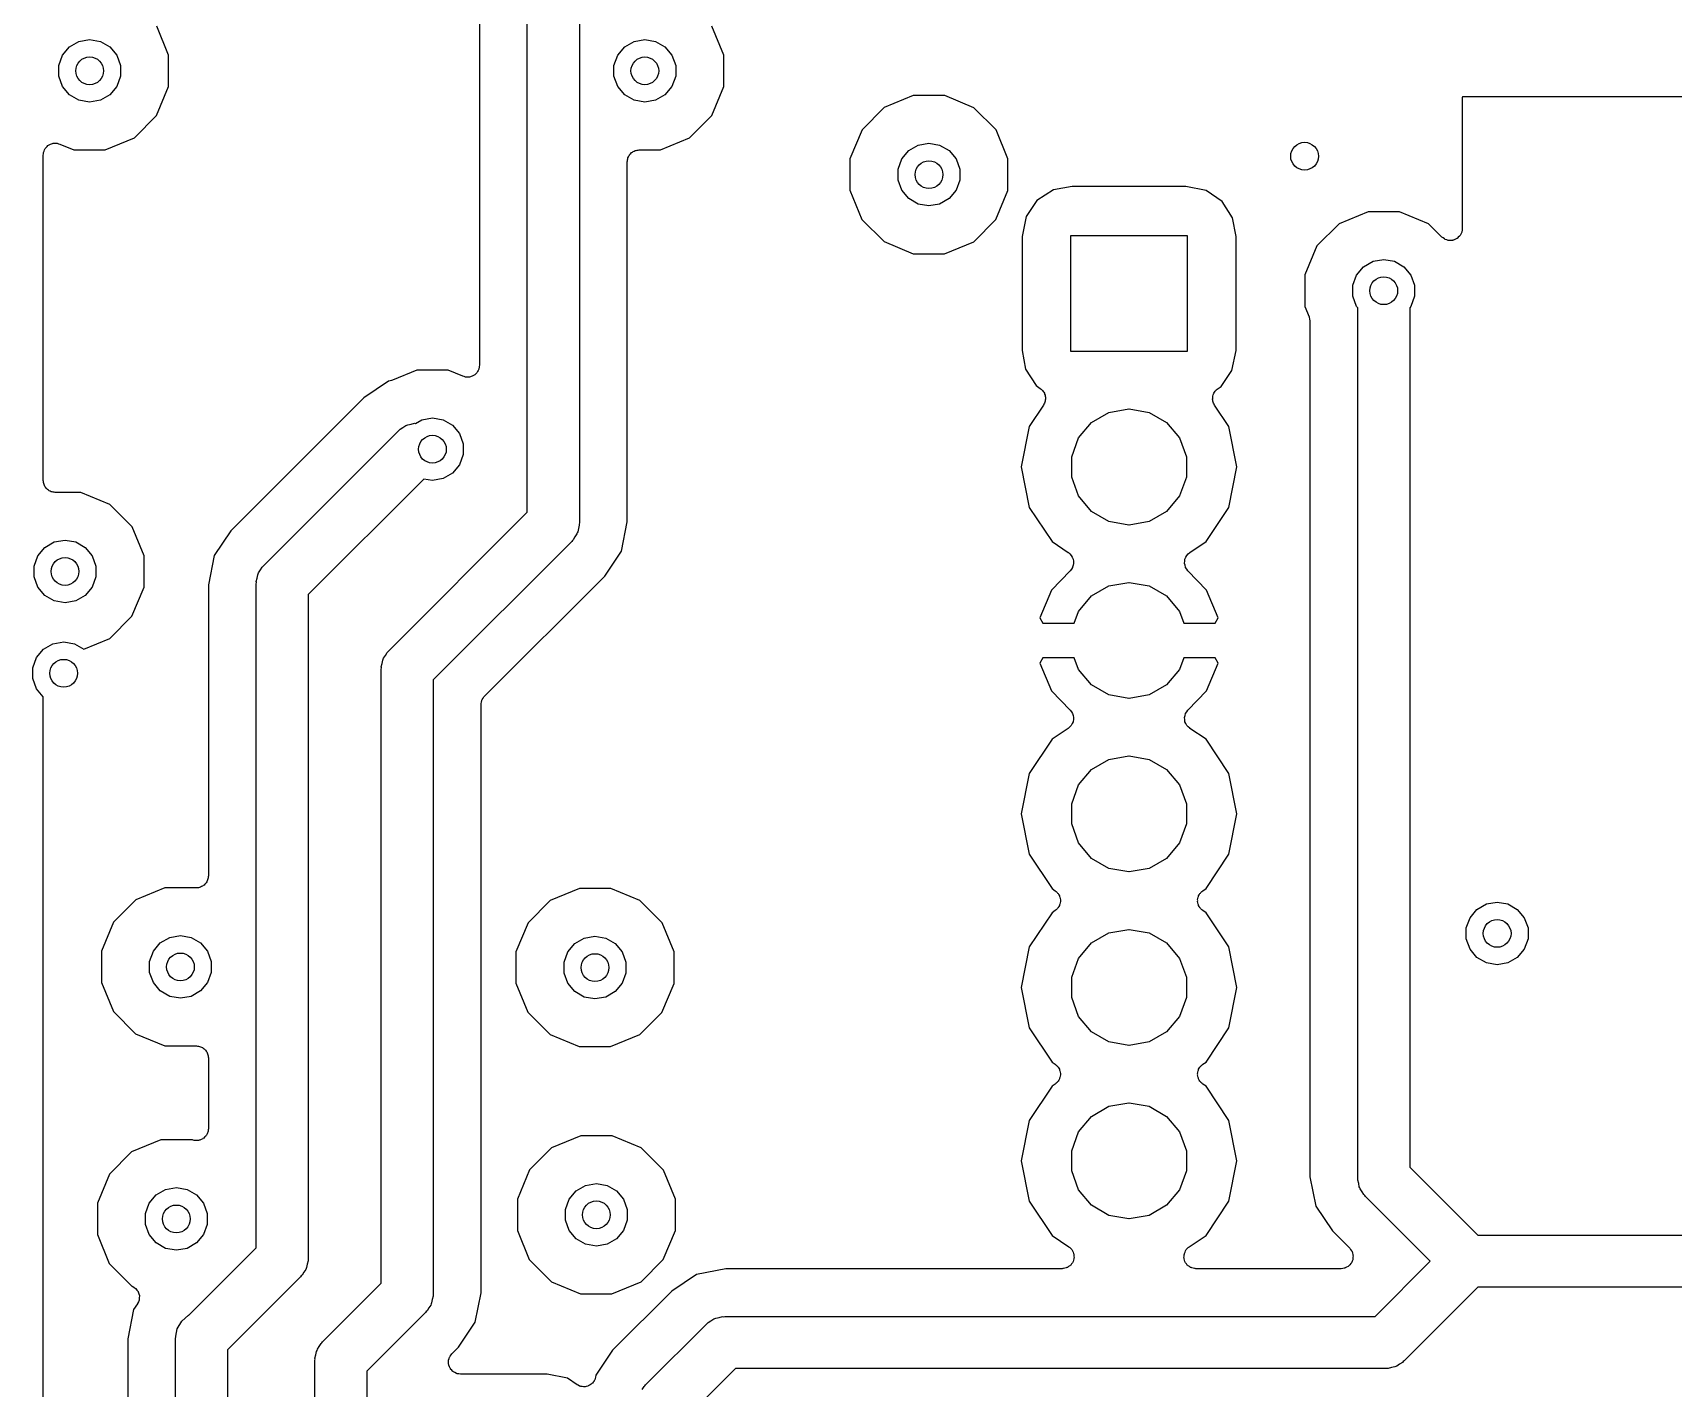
# Model space of a CAD drawing. Extents: x 91.5 to 189.2, y -112.8 to -60.5.
# Drawn here: x 109.12 to 133.14, y -92.98 to -73.13 of the extents above; entities that cross this region are included whole.
import ezdxf

# ---------------------------------------------------------------- set-up
doc = ezdxf.new("R2010")
doc.units = 0
doc.header["$MEASUREMENT"] = 0
doc.layers.add('BLACK', color=7, linetype='CONTINUOUS')

msp = doc.modelspace()

# ---------------------------------------------------------------- linework, layer by layer
at = {"layer": 'Black'}
for p, q in [((115.659, -72.0173), (115.659, -78.0002)), ((116.359, -80.1522), (116.359, -72)), ((117.121, -72.1578), (117.121, -80.31)), ((109.655, -73.3384), (109.793, -73.2587)), ((109.793, -73.2587), (109.95, -73.2311)), ((109.95, -73.2311), (110.107, -73.2587)), ((110.107, -73.2587), (110.245, -73.3384)), ((111.107, -73.4608), (110.932, -73.0354)), ((117.785, -73.3384), (117.923, -73.2587)), ((117.923, -73.2587), (118.08, -73.2311)), ((118.08, -73.2311), (118.237, -73.2587)), ((118.237, -73.2587), (118.375, -73.3384)), ((119.237, -73.4608), (119.062, -73.0354)), ((109.498, -73.6103), (109.553, -73.4605)), ((109.553, -73.4605), (109.655, -73.3384)), ((110.245, -73.3384), (110.347, -73.4605)), ((110.347, -73.4605), (110.402, -73.6103)), ((111.107, -73.9212), (111.107, -73.4608)), ((117.628, -73.6103), (117.683, -73.4605)), ((117.683, -73.4605), (117.785, -73.3384)), ((118.375, -73.3384), (118.477, -73.4605)), ((118.477, -73.4605), (118.532, -73.6103)), ((119.237, -73.9212), (119.237, -73.4608)), ((109.498, -73.7697), (109.498, -73.6103)), ((110.402, -73.6103), (110.402, -73.7697)), ((117.628, -73.7697), (117.628, -73.6103)), ((118.532, -73.6103), (118.532, -73.7697)), ((109.553, -73.9195), (109.498, -73.7697)), ((109.655, -74.0416), (109.553, -73.9195)), ((110.347, -73.9195), (110.245, -74.0416)), ((110.402, -73.7697), (110.347, -73.9195)), ((110.93, -74.3464), (111.107, -73.9212)), ((117.683, -73.9195), (117.628, -73.7697)), ((117.785, -74.0416), (117.683, -73.9195)), ((118.477, -73.9195), (118.375, -74.0416)), ((118.532, -73.7697), (118.477, -73.9195)), ((119.06, -74.3464), (119.237, -73.9212)), ((109.793, -74.1213), (109.655, -74.0416)), ((109.95, -74.1489), (109.793, -74.1213)), ((110.107, -74.1213), (109.95, -74.1489)), ((110.245, -74.0416), (110.107, -74.1213)), ((117.923, -74.1213), (117.785, -74.0416)), ((118.08, -74.1489), (117.923, -74.1213)), ((118.237, -74.1213), (118.08, -74.1489)), ((118.375, -74.0416), (118.237, -74.1213)), ((122.011, -74.0526), (121.585, -74.2284)), ((122.471, -74.053), (122.011, -74.0526)), ((122.896, -74.2295), (122.471, -74.053)), ((130.053, -74.0725), (130.05, -74.0876)), ((130.05, -74.0876), (130.05, -75.9998)), ((130.066, -74.07), (130.053, -74.0725)), ((135.892, -74.07), (130.066, -74.07)), ((110.605, -74.6716), (110.93, -74.3464)), ((118.735, -74.6716), (119.06, -74.3464)), ((121.585, -74.2284), (121.26, -74.5536)), ((123.222, -74.5554), (122.896, -74.2295)), ((110.179, -74.8474), (110.605, -74.6716)), ((118.309, -74.8474), (118.735, -74.6716)), ((121.26, -74.5536), (121.083, -74.9788)), ((123.397, -74.9808), (123.222, -74.5554)), ((109.271, -74.924), (109.274, -74.905)), ((109.271, -79.6872), (109.271, -74.924)), ((109.274, -74.905), (109.275, -74.8858)), ((109.275, -74.8858), (109.28, -74.8752)), ((109.28, -74.8752), (109.282, -74.8639)), ((109.282, -74.8639), (109.291, -74.8473)), ((109.291, -74.8473), (109.299, -74.8295)), ((109.299, -74.8295), (109.306, -74.8211)), ((109.306, -74.8211), (109.312, -74.8111)), ((109.312, -74.8111), (109.327, -74.7988)), ((109.327, -74.7988), (109.34, -74.7846)), ((109.34, -74.7846), (109.35, -74.7793)), ((109.35, -74.7793), (109.359, -74.772)), ((109.359, -74.772), (109.377, -74.7654)), ((109.377, -74.7654), (109.394, -74.7565)), ((109.394, -74.7565), (109.405, -74.755)), ((109.405, -74.755), (109.416, -74.7511)), ((109.416, -74.7511), (109.435, -74.7511)), ((109.435, -74.7511), (109.454, -74.7486)), ((109.454, -74.7486), (109.466, -74.7511)), ((109.466, -74.7511), (109.477, -74.7511)), ((109.477, -74.7511), (109.495, -74.7577)), ((109.495, -74.7577), (109.514, -74.7619)), ((109.514, -74.7619), (109.719, -74.847)), ((109.719, -74.847), (110.179, -74.8474)), ((117.839, -74.9492), (117.845, -74.9347)), ((117.845, -74.9347), (117.854, -74.9231)), ((117.854, -74.9231), (117.862, -74.9098)), ((117.862, -74.9098), (117.874, -74.8999)), ((117.874, -74.8999), (117.884, -74.8881)), ((117.884, -74.8881), (117.897, -74.8805)), ((117.897, -74.8805), (117.909, -74.8706)), ((117.909, -74.8706), (117.923, -74.8654)), ((117.923, -74.8654), (117.937, -74.8577)), ((117.937, -74.8577), (117.952, -74.855)), ((117.952, -74.855), (117.966, -74.8498)), ((117.966, -74.8498), (117.981, -74.8498)), ((117.981, -74.8498), (117.997, -74.8471)), ((117.997, -74.8471), (118.309, -74.8474)), ((121.843, -74.9805), (121.945, -74.8584)), ((121.945, -74.8584), (122.083, -74.7787)), ((122.083, -74.7787), (122.24, -74.7511)), ((122.24, -74.7511), (122.397, -74.7787)), ((122.397, -74.7787), (122.535, -74.8584)), ((122.535, -74.8584), (122.637, -74.9805)), ((117.821, -75.0226), (117.824, -75.0074)), ((117.821, -75.4739), (117.821, -75.0226)), ((117.824, -74.992), (117.829, -74.9777)), ((117.824, -75.0074), (117.824, -74.992)), ((117.829, -74.9777), (117.832, -74.9626)), ((117.832, -74.9626), (117.839, -74.9492)), ((121.083, -74.9788), (121.083, -75.4392)), ((121.788, -75.1303), (121.843, -74.9805)), ((121.788, -75.2897), (121.788, -75.1303)), ((122.637, -74.9805), (122.692, -75.1303)), ((122.692, -75.1303), (122.692, -75.2897)), ((123.397, -75.4412), (123.397, -74.9808)), ((121.843, -75.4395), (121.788, -75.2897)), ((122.692, -75.2897), (122.637, -75.4395)), ((124.336, -75.3828), (124.062, -75.4345)), ((126.002, -75.3828), (124.336, -75.3828)), ((126.298, -75.4426), (126.002, -75.3828)), ((117.821, -79.49), (117.821, -75.4739)), ((121.083, -75.4392), (121.258, -75.8646)), ((121.945, -75.5616), (121.843, -75.4395)), ((122.083, -75.6413), (121.945, -75.5616)), ((122.24, -75.6689), (122.083, -75.6413)), ((122.397, -75.6413), (122.24, -75.6689)), ((122.535, -75.5616), (122.397, -75.6413)), ((122.637, -75.4395), (122.535, -75.5616)), ((123.22, -75.8664), (123.397, -75.4412)), ((123.822, -75.5885), (123.663, -75.8224)), ((124.062, -75.4345), (123.822, -75.5885)), ((126.532, -75.6024), (126.298, -75.4426)), ((126.685, -75.8417), (126.532, -75.6024)), ((121.258, -75.8646), (121.584, -76.1905)), ((122.895, -76.1916), (123.22, -75.8664)), ((123.663, -75.8224), (123.603, -76.1176)), ((126.737, -76.1164), (126.685, -75.8417)), ((128.671, -75.7526), (128.245, -75.9284)), ((129.131, -75.753), (128.671, -75.7526)), ((129.556, -75.9295), (129.131, -75.753)), ((123.603, -76.1176), (123.603, -77.7836)), ((124.32, -77.8), (124.32, -76.1)), ((124.32, -76.1), (126.02, -76.1)), ((126.02, -76.1), (126.02, -77.8)), ((126.737, -77.7824), (126.737, -76.1164)), ((128.245, -75.9284), (127.92, -76.2536)), ((129.75, -76.1238), (129.556, -75.9295)), ((129.769, -76.137), (129.75, -76.1238)), ((129.787, -76.1518), (129.769, -76.137)), ((129.991, -76.1274), (129.975, -76.1437)), ((130.009, -76.1126), (129.991, -76.1274)), ((130.013, -76.106), (130.009, -76.1126)), ((130.018, -76.1006), (130.013, -76.106)), ((130.028, -76.0798), (130.018, -76.1006)), ((130.039, -76.0599), (130.028, -76.0798)), ((130.041, -76.0523), (130.039, -76.0599)), ((130.044, -76.0454), (130.041, -76.0523)), ((130.046, -76.0225), (130.044, -76.0454)), ((130.05, -75.9998), (130.046, -76.0225)), ((121.584, -76.1905), (122.009, -76.367)), ((122.009, -76.367), (122.469, -76.3674)), ((122.469, -76.3674), (122.895, -76.1916)), ((127.92, -76.2536), (127.743, -76.6788)), ((129.794, -76.1544), (129.787, -76.1518)), ((129.8, -76.1588), (129.794, -76.1544)), ((129.822, -76.1648), (129.8, -76.1588)), ((129.844, -76.1727), (129.822, -76.1648)), ((129.852, -76.1727), (129.844, -76.1727)), ((129.859, -76.1747), (129.852, -76.1727)), ((129.882, -76.1727), (129.859, -76.1747)), ((129.905, -76.1727), (129.882, -76.1727)), ((129.912, -76.1701), (129.905, -76.1727)), ((129.92, -76.1694), (129.912, -76.1701)), ((129.941, -76.1597), (129.92, -76.1694)), ((129.962, -76.1518), (129.941, -76.1597)), ((129.968, -76.1469), (129.962, -76.1518)), ((129.975, -76.1437), (129.968, -76.1469)), ((128.503, -76.6805), (128.605, -76.5584)), ((128.605, -76.5584), (128.743, -76.4787)), ((128.743, -76.4787), (128.9, -76.4511)), ((128.9, -76.4511), (129.057, -76.4787)), ((129.057, -76.4787), (129.195, -76.5584)), ((129.195, -76.5584), (129.297, -76.6805)), ((127.743, -76.6788), (127.743, -77.1392)), ((128.448, -76.8303), (128.503, -76.6805)), ((128.448, -76.9897), (128.448, -76.8303)), ((129.297, -76.6805), (129.352, -76.8303)), ((129.352, -76.8303), (129.352, -76.9897)), ((128.503, -77.1395), (128.448, -76.9897)), ((129.352, -76.9897), (129.297, -77.1395)), ((127.743, -77.1392), (127.806, -77.2919)), ((127.806, -77.2919), (127.807, -77.2956)), ((127.807, -77.2956), (127.808, -77.2989)), ((127.808, -77.2989), (127.813, -77.3252)), ((127.813, -77.3252), (127.819, -77.3514)), ((128.519, -77.1591), (128.503, -77.1395)), ((128.519, -89.9), (128.519, -77.1591)), ((129.297, -77.1395), (129.281, -77.1591)), ((129.281, -77.1591), (129.281, -89.7422)), ((127.819, -77.3514), (127.818, -77.3552)), ((127.818, -77.3552), (127.819, -77.3589)), ((127.819, -77.3589), (127.819, -89.8827)), ((123.603, -77.7836), (123.655, -78.0583)), ((126.02, -77.8), (124.32, -77.8)), ((126.677, -78.0776), (126.737, -77.7824)), ((115.648, -78.0602), (115.639, -78.0769)), ((115.65, -78.0489), (115.648, -78.0602)), ((115.655, -78.0383), (115.65, -78.0489)), ((115.656, -78.0191), (115.655, -78.0383)), ((115.659, -78.0002), (115.656, -78.0191)), ((123.655, -78.0583), (123.808, -78.2976)), ((114.328, -78.2345), (113.963, -78.4778)), ((114.352, -78.2296), (114.328, -78.2345)), ((114.368, -78.2234), (114.352, -78.2296)), ((114.385, -78.2197), (114.368, -78.2234)), ((114.741, -78.0726), (114.385, -78.2197)), ((115.201, -78.073), (114.741, -78.0726)), ((115.416, -78.1623), (115.201, -78.073)), ((115.435, -78.1665), (115.416, -78.1623)), ((115.453, -78.173), (115.435, -78.1665)), ((115.464, -78.173), (115.453, -78.173)), ((115.476, -78.1755), (115.464, -78.173)), ((115.495, -78.173), (115.476, -78.1755)), ((115.514, -78.173), (115.495, -78.173)), ((115.525, -78.1691), (115.514, -78.173)), ((115.536, -78.1676), (115.525, -78.1691)), ((115.553, -78.1588), (115.536, -78.1676)), ((115.571, -78.1522), (115.553, -78.1588)), ((115.58, -78.1448), (115.571, -78.1522)), ((115.59, -78.1395), (115.58, -78.1448)), ((115.603, -78.1254), (115.59, -78.1395)), ((115.618, -78.113), (115.603, -78.1254)), ((115.624, -78.1031), (115.618, -78.113)), ((115.631, -78.0946), (115.624, -78.1031)), ((115.639, -78.0769), (115.631, -78.0946)), ((123.808, -78.2976), (123.871, -78.3404)), ((126.518, -78.3115), (126.677, -78.0776)), ((113.963, -78.4778), (112.018, -80.4234)), ((123.871, -78.3404), (123.882, -78.3505)), ((123.882, -78.3505), (123.894, -78.3585)), ((123.894, -78.3585), (123.903, -78.3716)), ((123.903, -78.3716), (123.915, -78.383)), ((123.915, -78.383), (123.921, -78.396)), ((123.921, -78.396), (123.93, -78.4077)), ((123.93, -78.4077), (123.934, -78.4233)), ((123.936, -78.5419), (123.932, -78.5576)), ((123.934, -78.4233), (123.941, -78.4379)), ((123.943, -78.527), (123.936, -78.5419)), ((123.941, -78.4379), (123.943, -78.4523)), ((123.943, -78.4523), (123.947, -78.4662)), ((123.944, -78.5126), (123.943, -78.527)), ((123.947, -78.4986), (123.944, -78.5126)), ((123.947, -78.4662), (123.946, -78.4824)), ((123.946, -78.4824), (123.947, -78.4986)), ((126.394, -78.4955), (126.395, -78.4818)), ((126.397, -78.512), (126.394, -78.4955)), ((126.395, -78.468), (126.399, -78.4518)), ((126.395, -78.4818), (126.395, -78.468)), ((126.399, -78.5288), (126.397, -78.512)), ((126.399, -78.4518), (126.401, -78.4351)), ((126.404, -78.5415), (126.399, -78.5288)), ((126.401, -78.4351), (126.408, -78.4227)), ((126.407, -78.555), (126.404, -78.5415)), ((126.408, -78.4227), (126.412, -78.4095)), ((126.412, -78.4095), (126.422, -78.3959)), ((126.422, -78.3959), (126.429, -78.3809)), ((126.429, -78.3809), (126.439, -78.3715)), ((126.439, -78.3715), (126.448, -78.3603)), ((126.448, -78.3603), (126.462, -78.3509)), ((126.462, -78.3509), (126.474, -78.3395)), ((126.474, -78.3395), (126.518, -78.3115)), ((114.813, -78.7987), (114.97, -78.7711)), ((114.97, -78.7711), (115.127, -78.7987)), ((123.918, -78.5828), (123.707, -78.8982)), ((123.924, -78.5696), (123.918, -78.5828)), ((123.932, -78.5576), (123.924, -78.5696)), ((124.62, -78.8389), (124.876, -78.6913)), ((124.876, -78.6913), (125.167, -78.64)), ((125.167, -78.64), (125.173, -78.64)), ((125.173, -78.64), (125.464, -78.6913)), ((125.464, -78.6913), (125.72, -78.8389)), ((126.416, -78.5692), (126.407, -78.555)), ((126.423, -78.5846), (126.416, -78.5692)), ((126.633, -78.8982), (126.423, -78.5846)), ((112.501, -80.9306), (114.471, -78.9606)), ((114.471, -78.9606), (114.484, -78.951)), ((114.484, -78.951), (114.495, -78.9381)), ((114.495, -78.9381), (114.538, -78.9132)), ((114.538, -78.9132), (114.579, -78.8847)), ((114.579, -78.8847), (114.595, -78.8804)), ((114.595, -78.8804), (114.61, -78.872)), ((114.61, -78.872), (114.659, -78.8633)), ((114.659, -78.8633), (114.707, -78.8504)), ((114.707, -78.8504), (114.721, -78.8517)), ((114.721, -78.8517), (114.813, -78.7987)), ((115.127, -78.7987), (115.265, -78.8784)), ((115.265, -78.8784), (115.367, -79.0005)), ((115.367, -79.0005), (115.422, -79.1503)), ((123.707, -78.8982), (123.59, -79.49)), ((124.431, -79.065), (124.62, -78.8389)), ((125.72, -78.8389), (125.909, -79.065)), ((126.75, -79.49), (126.633, -78.8982)), ((115.422, -79.1503), (115.422, -79.3097)), ((124.33, -79.3424), (124.431, -79.065)), ((125.909, -79.065), (126.01, -79.3424)), ((115.367, -79.4595), (115.265, -79.5816)), ((115.422, -79.3097), (115.367, -79.4595)), ((117.821, -80.2927), (117.821, -79.49)), ((123.59, -79.49), (123.707, -80.0818)), ((124.33, -79.6376), (124.33, -79.3424)), ((126.01, -79.3424), (126.01, -79.6376)), ((126.633, -80.0818), (126.75, -79.49)), ((109.274, -79.7022), (109.271, -79.6872)), ((109.274, -79.7175), (109.274, -79.7022)), ((109.279, -79.732), (109.274, -79.7175)), ((109.282, -79.7472), (109.279, -79.732)), ((114.842, -79.6664), (113.151, -81.3578)), ((114.97, -79.6889), (114.842, -79.6664)), ((115.127, -79.6613), (114.97, -79.6889)), ((115.265, -79.5816), (115.127, -79.6613)), ((124.431, -79.915), (124.33, -79.6376)), ((126.01, -79.6376), (125.909, -79.915)), ((109.289, -79.7604), (109.282, -79.7472)), ((109.294, -79.7748), (109.289, -79.7604)), ((109.304, -79.7866), (109.294, -79.7748)), ((109.312, -79.8), (109.304, -79.7866)), ((109.324, -79.8098), (109.312, -79.8)), ((109.334, -79.8215), (109.324, -79.8098)), ((109.347, -79.8292), (109.334, -79.8215)), ((109.359, -79.8392), (109.347, -79.8292)), ((109.373, -79.8444), (109.359, -79.8392)), ((109.386, -79.852), (109.373, -79.8444)), ((109.402, -79.8547), (109.386, -79.852)), ((109.416, -79.86), (109.402, -79.8547)), ((109.431, -79.86), (109.416, -79.86)), ((109.446, -79.8627), (109.431, -79.86)), ((109.821, -79.863), (109.446, -79.8627)), ((110.246, -80.0395), (109.821, -79.863)), ((124.62, -80.1411), (124.431, -79.915)), ((125.909, -79.915), (125.72, -80.1411)), ((110.572, -80.3654), (110.246, -80.0395)), ((114.331, -82.1806), (116.359, -80.1522)), ((123.707, -80.0818), (124.043, -80.5836)), ((124.876, -80.2887), (124.62, -80.1411)), ((125.72, -80.1411), (125.464, -80.2887)), ((126.297, -80.5836), (126.633, -80.0818)), ((110.747, -80.7908), (110.572, -80.3654)), ((112.018, -80.4234), (111.774, -80.7876)), ((117.09, -80.4548), (117.085, -80.471)), ((117.098, -80.4403), (117.09, -80.4548)), ((117.107, -80.3913), (117.098, -80.4403)), ((117.12, -80.3432), (117.107, -80.3913)), ((117.121, -80.31), (117.118, -80.3265)), ((117.118, -80.3265), (117.12, -80.3432)), ((117.736, -80.7224), (117.821, -80.2927)), ((125.167, -80.34), (124.876, -80.2887)), ((125.173, -80.34), (125.167, -80.34)), ((125.464, -80.2887), (125.173, -80.34)), ((109.193, -80.7905), (109.295, -80.6684)), ((109.295, -80.6684), (109.433, -80.5887)), ((109.433, -80.5887), (109.59, -80.5611)), ((109.59, -80.5611), (109.747, -80.5887)), ((109.747, -80.5887), (109.885, -80.6684)), ((109.885, -80.6684), (109.987, -80.7905)), ((117.009, -80.5794), (114.981, -82.6078)), ((117.019, -80.5657), (117.009, -80.5794)), ((117.032, -80.5549), (117.019, -80.5657)), ((117.057, -80.5118), (117.032, -80.5549)), ((117.085, -80.471), (117.057, -80.5118)), ((124.043, -80.5836), (124.28, -80.7423)), ((126.06, -80.7423), (126.297, -80.5836)), ((109.138, -80.9403), (109.193, -80.7905)), ((109.138, -81.0997), (109.138, -80.9403)), ((109.987, -80.7905), (110.042, -80.9403)), ((110.042, -80.9403), (110.042, -81.0997)), ((110.747, -81.2512), (110.747, -80.7908)), ((111.774, -80.7876), (111.689, -81.2173)), ((112.478, -80.9551), (112.491, -80.9443)), ((112.491, -80.9443), (112.501, -80.9306)), ((117.492, -81.0866), (117.736, -80.7224)), ((124.28, -80.7423), (124.281, -80.7429)), ((124.281, -80.7429), (124.282, -80.7433)), ((124.282, -80.7433), (124.303, -80.764)), ((124.303, -80.764), (124.324, -80.7845)), ((124.324, -80.7845), (124.325, -80.7853)), ((124.325, -80.7853), (124.325, -80.7859)), ((124.325, -80.7859), (124.338, -80.8125)), ((124.338, -80.8125), (124.351, -80.8392)), ((124.35, -80.9302), (124.343, -80.9589)), ((124.358, -80.9015), (124.35, -80.9302)), ((124.351, -80.8392), (124.351, -80.84)), ((124.351, -80.84), (124.352, -80.8408)), ((124.352, -80.8408), (124.355, -80.8703)), ((124.355, -80.8703), (124.358, -80.8997)), ((124.358, -80.8997), (124.358, -80.9006)), ((124.358, -80.9006), (124.358, -80.9015)), ((125.982, -80.8997), (125.985, -80.8703)), ((125.982, -80.9006), (125.982, -80.8997)), ((125.982, -80.9015), (125.982, -80.9006)), ((125.99, -80.9302), (125.982, -80.9015)), ((125.985, -80.8703), (125.988, -80.8408)), ((125.988, -80.8408), (125.989, -80.84)), ((125.989, -80.8392), (126.002, -80.8126)), ((125.989, -80.84), (125.989, -80.8392)), ((125.997, -80.9589), (125.99, -80.9302)), ((126.002, -80.8126), (126.015, -80.7859)), ((126.015, -80.7853), (126.016, -80.7845)), ((126.015, -80.7859), (126.015, -80.7853)), ((126.016, -80.7845), (126.037, -80.764)), ((126.037, -80.764), (126.058, -80.7433)), ((126.058, -80.7433), (126.059, -80.7429)), ((126.059, -80.7429), (126.06, -80.7423)), ((109.193, -81.2495), (109.138, -81.0997)), ((110.042, -81.0997), (109.987, -81.2495)), ((112.389, -81.2), (112.392, -81.1835)), ((112.39, -81.1668), (112.403, -81.1187)), ((112.392, -81.1835), (112.39, -81.1668)), ((112.403, -81.1187), (112.412, -81.0697)), ((112.412, -81.0697), (112.42, -81.0552)), ((112.42, -81.0552), (112.425, -81.039)), ((112.425, -81.039), (112.453, -80.9982)), ((112.453, -80.9982), (112.478, -80.9551)), ((115.732, -82.8464), (117.492, -81.0866)), ((124.308, -81.0109), (124.034, -81.2917)), ((124.309, -81.0101), (124.308, -81.0109)), ((124.326, -80.985), (124.309, -81.0096)), ((124.309, -81.0096), (124.309, -81.0101)), ((124.343, -80.9605), (124.326, -80.985)), ((124.343, -80.9589), (124.343, -80.9597)), ((124.343, -80.9597), (124.343, -80.9605)), ((124.876, -81.2313), (125.167, -81.18)), ((125.167, -81.18), (125.173, -81.18)), ((125.173, -81.18), (125.464, -81.2313)), ((125.997, -80.9597), (125.997, -80.9589)), ((125.997, -80.9605), (125.997, -80.9597)), ((126.014, -80.985), (125.997, -80.9605)), ((126.031, -81.0096), (126.014, -80.985)), ((126.031, -81.0101), (126.031, -81.0096)), ((126.032, -81.0109), (126.031, -81.0101)), ((126.306, -81.2917), (126.032, -81.0109)), ((109.295, -81.3716), (109.193, -81.2495)), ((109.433, -81.4513), (109.295, -81.3716)), ((109.885, -81.3716), (109.747, -81.4513)), ((109.987, -81.2495), (109.885, -81.3716)), ((110.57, -81.6764), (110.747, -81.2512)), ((111.689, -81.2173), (111.689, -85.4775)), ((112.389, -90.9222), (112.389, -81.2)), ((113.151, -81.3578), (113.151, -91.08)), ((124.034, -81.2917), (123.865, -81.6994)), ((124.431, -81.605), (124.62, -81.3789)), ((124.62, -81.3789), (124.876, -81.2313)), ((125.464, -81.2313), (125.72, -81.3789)), ((125.72, -81.3789), (125.909, -81.605)), ((126.475, -81.6994), (126.306, -81.2917)), ((109.59, -81.4789), (109.433, -81.4513)), ((109.747, -81.4513), (109.59, -81.4789)), ((124.368, -81.776), (124.431, -81.605)), ((125.909, -81.605), (125.972, -81.776)), ((110.245, -82.0016), (110.57, -81.6764)), ((123.865, -81.6994), (123.91, -81.776)), ((123.91, -81.776), (124.368, -81.776)), ((125.972, -81.776), (126.43, -81.776)), ((126.43, -81.776), (126.475, -81.6994)), ((109.275, -82.1584), (109.413, -82.0787)), ((109.413, -82.0787), (109.57, -82.0511)), ((109.57, -82.0511), (109.727, -82.0787)), ((109.727, -82.0787), (109.865, -82.1584)), ((109.865, -82.1585), (110.245, -82.0016)), ((109.118, -82.4303), (109.173, -82.2805)), ((109.173, -82.2805), (109.275, -82.1584)), ((109.865, -82.1584), (109.865, -82.1585)), ((114.22, -82.4168), (114.233, -82.3687)), ((114.233, -82.3687), (114.242, -82.3197)), ((114.242, -82.3197), (114.25, -82.3052)), ((114.25, -82.3052), (114.255, -82.289)), ((114.255, -82.289), (114.283, -82.2482)), ((114.283, -82.2482), (114.308, -82.2051)), ((114.308, -82.2051), (114.321, -82.1943)), ((114.321, -82.1943), (114.331, -82.1806)), ((123.91, -82.284), (123.865, -82.3606)), ((123.865, -82.3606), (124.034, -82.7683)), ((124.368, -82.284), (123.91, -82.284)), ((124.431, -82.455), (124.368, -82.284)), ((125.972, -82.284), (125.909, -82.455)), ((126.43, -82.284), (125.972, -82.284)), ((126.306, -82.7683), (126.475, -82.3606)), ((126.475, -82.3606), (126.43, -82.284)), ((109.118, -82.5897), (109.118, -82.4303)), ((109.173, -82.7395), (109.118, -82.5897)), ((114.219, -82.45), (114.222, -82.4335)), ((114.219, -83.44), (114.219, -82.45)), ((114.222, -82.4335), (114.22, -82.4168)), ((114.981, -82.6078), (114.981, -83.44)), ((124.62, -82.6811), (124.431, -82.455)), ((125.909, -82.455), (125.72, -82.6811)), ((109.271, -82.8568), (109.173, -82.7395)), ((109.271, -95.4795), (109.271, -82.8568)), ((115.711, -82.8775), (115.722, -82.8577)), ((115.722, -82.8577), (115.728, -82.8527)), ((115.728, -82.8527), (115.732, -82.8464)), ((124.034, -82.7683), (124.308, -83.0491)), ((124.876, -82.8287), (124.62, -82.6811)), ((125.167, -82.88), (124.876, -82.8287)), ((125.464, -82.8287), (125.173, -82.88)), ((125.72, -82.6811), (125.464, -82.8287)), ((126.032, -83.0491), (126.306, -82.7683)), ((115.681, -82.9705), (115.682, -82.9629)), ((115.681, -87.0839), (115.681, -82.9705)), ((115.682, -82.9552), (115.688, -82.933)), ((115.682, -82.9629), (115.682, -82.9552)), ((115.688, -82.933), (115.692, -82.9104)), ((115.692, -82.9104), (115.695, -82.9037)), ((115.695, -82.9037), (115.697, -82.8963)), ((115.697, -82.8963), (115.711, -82.8775)), ((124.308, -83.0491), (124.309, -83.0499)), ((124.309, -83.0499), (124.309, -83.0504)), ((124.309, -83.0504), (124.326, -83.075)), ((124.326, -83.075), (124.343, -83.0995)), ((124.343, -83.0995), (124.343, -83.1003)), ((124.343, -83.1003), (124.343, -83.1011)), ((124.343, -83.1011), (124.35, -83.1298)), ((125.173, -82.88), (125.167, -82.88)), ((125.99, -83.1298), (125.997, -83.1011)), ((125.997, -83.0995), (126.014, -83.075)), ((125.997, -83.1003), (125.997, -83.0995)), ((125.997, -83.1011), (125.997, -83.1003)), ((126.014, -83.075), (126.031, -83.0504)), ((126.031, -83.0499), (126.032, -83.0491)), ((126.031, -83.0504), (126.031, -83.0499)), ((124.28, -83.3177), (124.043, -83.4764)), ((124.281, -83.317), (124.28, -83.3177)), ((124.282, -83.3167), (124.281, -83.317)), ((124.303, -83.296), (124.282, -83.3167)), ((124.324, -83.2755), (124.303, -83.296)), ((124.325, -83.2747), (124.324, -83.2755)), ((124.338, -83.2475), (124.325, -83.2741)), ((124.325, -83.2741), (124.325, -83.2747)), ((124.351, -83.2208), (124.338, -83.2475)), ((124.35, -83.1298), (124.358, -83.1585)), ((124.352, -83.2192), (124.351, -83.22)), ((124.351, -83.22), (124.351, -83.2208)), ((124.355, -83.1897), (124.352, -83.2192)), ((124.358, -83.1603), (124.355, -83.1897)), ((124.358, -83.1585), (124.358, -83.1594)), ((124.358, -83.1594), (124.358, -83.1603)), ((125.982, -83.1585), (125.99, -83.1298)), ((125.982, -83.1594), (125.982, -83.1585)), ((125.982, -83.1603), (125.982, -83.1594)), ((125.985, -83.1897), (125.982, -83.1603)), ((125.988, -83.2192), (125.985, -83.1897)), ((125.989, -83.22), (125.988, -83.2192)), ((125.989, -83.2208), (125.989, -83.22)), ((126.002, -83.2474), (125.989, -83.2208)), ((126.015, -83.2741), (126.002, -83.2474)), ((126.015, -83.2747), (126.015, -83.2741)), ((126.016, -83.2755), (126.015, -83.2747)), ((126.037, -83.296), (126.016, -83.2755)), ((126.058, -83.3167), (126.037, -83.296)), ((126.059, -83.3171), (126.058, -83.3167)), ((126.06, -83.3177), (126.059, -83.3171)), ((126.297, -83.4764), (126.06, -83.3177)), ((114.219, -91.4422), (114.219, -83.44)), ((114.981, -83.44), (114.981, -91.6)), ((124.043, -83.4764), (123.707, -83.9782)), ((126.633, -83.9782), (126.297, -83.4764)), ((124.62, -83.9189), (124.876, -83.7713)), ((124.876, -83.7713), (125.167, -83.72)), ((125.167, -83.72), (125.173, -83.72)), ((125.173, -83.72), (125.464, -83.7713)), ((125.464, -83.7713), (125.72, -83.9189)), ((123.707, -83.9782), (123.59, -84.57)), ((124.431, -84.145), (124.62, -83.9189)), ((125.72, -83.9189), (125.909, -84.145)), ((126.75, -84.57), (126.633, -83.9782)), ((124.33, -84.4224), (124.431, -84.145)), ((125.909, -84.145), (126.01, -84.4224)), ((124.33, -84.7176), (124.33, -84.4224)), ((126.01, -84.4224), (126.01, -84.7176)), ((123.59, -84.57), (123.707, -85.1618)), ((124.431, -84.995), (124.33, -84.7176)), ((126.01, -84.7176), (125.909, -84.995)), ((126.633, -85.1618), (126.75, -84.57)), ((124.62, -85.2211), (124.431, -84.995)), ((125.909, -84.995), (125.72, -85.2211)), ((123.707, -85.1618), (124.043, -85.6636)), ((124.876, -85.3687), (124.62, -85.2211)), ((125.72, -85.2211), (125.464, -85.3687)), ((126.297, -85.6636), (126.633, -85.1618)), ((111.686, -85.5081), (111.681, -85.5225)), ((111.689, -85.4775), (111.686, -85.4927)), ((111.686, -85.4927), (111.686, -85.5081)), ((125.167, -85.42), (124.876, -85.3687)), ((125.173, -85.42), (125.167, -85.42)), ((125.464, -85.3687), (125.173, -85.42)), ((111.051, -85.6526), (110.625, -85.8284)), ((111.513, -85.653), (111.051, -85.6526)), ((111.529, -85.6503), (111.513, -85.653)), ((111.544, -85.6503), (111.529, -85.6503)), ((111.558, -85.6451), (111.544, -85.6503)), ((111.573, -85.6425), (111.558, -85.6451)), ((111.587, -85.6348), (111.573, -85.6425)), ((111.601, -85.6295), (111.587, -85.6348)), ((111.613, -85.6197), (111.601, -85.6295)), ((111.626, -85.612), (111.613, -85.6197)), ((111.636, -85.6002), (111.626, -85.612)), ((111.648, -85.5903), (111.636, -85.6002)), ((111.656, -85.5771), (111.648, -85.5903)), ((111.665, -85.5654), (111.656, -85.5771)), ((111.671, -85.5509), (111.665, -85.5654)), ((111.678, -85.5375), (111.671, -85.5509)), ((111.681, -85.5225), (111.678, -85.5375)), ((117.121, -85.6626), (116.695, -85.8384)), ((117.581, -85.663), (117.121, -85.6626)), ((118.006, -85.8395), (117.581, -85.663)), ((124.043, -85.6636), (124.088, -85.6941)), ((124.088, -85.6941), (124.102, -85.7073)), ((124.102, -85.7073), (124.118, -85.7186)), ((124.118, -85.7186), (124.124, -85.7282)), ((124.124, -85.7282), (124.132, -85.7362)), ((124.132, -85.7362), (124.141, -85.7534)), ((126.199, -85.7534), (126.208, -85.7362)), ((126.208, -85.7362), (126.216, -85.7282)), ((126.216, -85.7282), (126.222, -85.7186)), ((126.222, -85.7186), (126.238, -85.7073)), ((126.238, -85.7073), (126.252, -85.6941)), ((126.252, -85.6941), (126.297, -85.6636)), ((110.625, -85.8284), (110.3, -86.1536)), ((116.695, -85.8384), (116.37, -86.1636)), ((118.332, -86.1654), (118.006, -85.8395)), ((124.088, -85.9859), (124.043, -86.0164)), ((124.102, -85.9727), (124.088, -85.9859)), ((124.118, -85.9614), (124.102, -85.9727)), ((124.124, -85.9518), (124.118, -85.9614)), ((124.132, -85.9438), (124.124, -85.9518)), ((124.141, -85.9266), (124.132, -85.9438)), ((124.141, -85.7534), (124.151, -85.7693)), ((124.151, -85.9107), (124.141, -85.9266)), ((124.151, -85.7693), (124.154, -85.7805)), ((124.154, -85.8995), (124.151, -85.9107)), ((124.154, -85.7805), (124.159, -85.7909)), ((124.159, -85.8891), (124.154, -85.8995)), ((124.159, -85.7909), (124.161, -85.8099)), ((124.161, -85.8701), (124.159, -85.8891)), ((124.161, -85.8099), (124.166, -85.8285)), ((124.166, -85.8515), (124.161, -85.8701)), ((124.166, -85.8285), (124.165, -85.84)), ((124.165, -85.84), (124.166, -85.8515)), ((126.174, -85.8285), (126.179, -85.8099)), ((126.175, -85.84), (126.174, -85.8285)), ((126.174, -85.8515), (126.175, -85.84)), ((126.179, -85.8701), (126.174, -85.8515)), ((126.179, -85.8099), (126.181, -85.7909)), ((126.181, -85.8891), (126.179, -85.8701)), ((126.181, -85.7909), (126.186, -85.7805)), ((126.186, -85.8995), (126.181, -85.8891)), ((126.186, -85.7805), (126.189, -85.7693)), ((126.189, -85.9107), (126.186, -85.8995)), ((126.189, -85.7693), (126.199, -85.7534)), ((126.199, -85.9266), (126.189, -85.9107)), ((126.208, -85.9438), (126.199, -85.9266)), ((126.216, -85.9518), (126.208, -85.9438)), ((126.222, -85.9614), (126.216, -85.9518)), ((126.238, -85.9727), (126.222, -85.9614)), ((126.252, -85.9859), (126.238, -85.9727)), ((126.297, -86.0164), (126.252, -85.9859)), ((130.163, -86.0905), (130.265, -85.9684)), ((130.265, -85.9684), (130.403, -85.8887)), ((130.403, -85.8887), (130.56, -85.8611)), ((130.56, -85.8611), (130.717, -85.8887)), ((130.717, -85.8887), (130.855, -85.9684)), ((130.855, -85.9684), (130.957, -86.0905)), ((110.3, -86.1536), (110.123, -86.5788)), ((116.37, -86.1636), (116.193, -86.5888)), ((118.507, -86.5908), (118.332, -86.1654)), ((124.043, -86.0164), (123.707, -86.5182)), ((126.633, -86.5182), (126.297, -86.0164)), ((130.108, -86.2403), (130.163, -86.0905)), ((130.957, -86.0905), (131.012, -86.2403)), ((110.883, -86.5805), (110.985, -86.4584)), ((110.985, -86.4584), (111.123, -86.3787)), ((111.123, -86.3787), (111.28, -86.3511)), ((111.28, -86.3511), (111.437, -86.3787)), ((111.437, -86.3787), (111.575, -86.4584)), ((111.575, -86.4584), (111.677, -86.5805)), ((116.953, -86.5905), (117.055, -86.4684)), ((117.055, -86.4684), (117.193, -86.3887)), ((117.193, -86.3887), (117.35, -86.3611)), ((117.35, -86.3611), (117.507, -86.3887)), ((117.507, -86.3887), (117.645, -86.4684)), ((117.645, -86.4684), (117.747, -86.5905)), ((124.431, -86.685), (124.62, -86.4589)), ((124.62, -86.4589), (124.876, -86.3113)), ((124.876, -86.3113), (125.167, -86.26)), ((125.167, -86.26), (125.173, -86.26)), ((125.173, -86.26), (125.464, -86.3113)), ((125.464, -86.3113), (125.72, -86.4589)), ((125.72, -86.4589), (125.909, -86.685)), ((130.108, -86.3997), (130.108, -86.2403)), ((130.163, -86.5495), (130.108, -86.3997)), ((131.012, -86.3997), (130.957, -86.5495)), ((131.012, -86.2403), (131.012, -86.3997)), ((110.123, -86.5788), (110.123, -87.0392)), ((110.828, -86.7303), (110.883, -86.5805)), ((111.677, -86.5805), (111.732, -86.7303)), ((116.193, -86.5888), (116.193, -87.0492)), ((116.898, -86.7403), (116.953, -86.5905)), ((117.747, -86.5905), (117.802, -86.7403)), ((118.507, -87.0512), (118.507, -86.5908)), ((123.707, -86.5182), (123.59, -87.11)), ((124.33, -86.9624), (124.431, -86.685)), ((125.909, -86.685), (126.01, -86.9624)), ((126.75, -87.11), (126.633, -86.5182)), ((130.265, -86.6716), (130.163, -86.5495)), ((130.403, -86.7513), (130.265, -86.6716)), ((130.855, -86.6716), (130.717, -86.7513)), ((130.957, -86.5495), (130.855, -86.6716)), ((110.828, -86.8897), (110.828, -86.7303)), ((110.883, -87.0395), (110.828, -86.8897)), ((111.732, -86.8897), (111.677, -87.0395)), ((111.732, -86.7303), (111.732, -86.8897)), ((116.898, -86.8997), (116.898, -86.7403)), ((116.953, -87.0495), (116.898, -86.8997)), ((117.802, -86.8997), (117.747, -87.0495)), ((117.802, -86.7403), (117.802, -86.8997)), ((130.56, -86.7789), (130.403, -86.7513)), ((130.717, -86.7513), (130.56, -86.7789)), ((110.123, -87.0392), (110.298, -87.4646)), ((110.985, -87.1616), (110.883, -87.0395)), ((111.123, -87.2413), (110.985, -87.1616)), ((111.575, -87.1616), (111.437, -87.2413)), ((111.677, -87.0395), (111.575, -87.1616)), ((115.681, -90.7039), (115.681, -87.0839)), ((116.193, -87.0492), (116.368, -87.4746)), ((117.055, -87.1716), (116.953, -87.0495)), ((117.193, -87.2513), (117.055, -87.1716)), ((117.645, -87.1716), (117.507, -87.2513)), ((117.747, -87.0495), (117.645, -87.1716)), ((118.33, -87.4764), (118.507, -87.0512)), ((123.59, -87.11), (123.707, -87.7018)), ((124.33, -87.2576), (124.33, -86.9624)), ((126.01, -86.9624), (126.01, -87.2576)), ((126.633, -87.7018), (126.75, -87.11)), ((111.28, -87.2689), (111.123, -87.2413)), ((111.437, -87.2413), (111.28, -87.2689)), ((117.35, -87.2789), (117.193, -87.2513)), ((117.507, -87.2513), (117.35, -87.2789)), ((124.431, -87.535), (124.33, -87.2576)), ((126.01, -87.2576), (125.909, -87.535)), ((110.298, -87.4646), (110.624, -87.7905)), ((116.368, -87.4746), (116.694, -87.8005)), ((118.005, -87.8016), (118.33, -87.4764)), ((124.62, -87.7611), (124.431, -87.535)), ((125.909, -87.535), (125.72, -87.7611)), ((110.624, -87.7905), (111.049, -87.967)), ((116.694, -87.8005), (117.119, -87.977)), ((117.579, -87.9774), (118.005, -87.8016)), ((123.707, -87.7018), (124.043, -88.2036)), ((124.876, -87.9087), (124.62, -87.7611)), ((125.167, -87.96), (124.876, -87.9087)), ((125.464, -87.9087), (125.173, -87.96)), ((125.72, -87.7611), (125.464, -87.9087)), ((126.297, -88.2036), (126.633, -87.7018)), ((111.049, -87.967), (111.514, -87.9674)), ((111.514, -87.9674), (111.529, -87.9701)), ((111.529, -87.9701), (111.544, -87.9701)), ((111.544, -87.9701), (111.558, -87.9753)), ((111.558, -87.9753), (111.574, -87.978)), ((111.574, -87.978), (111.587, -87.9857)), ((111.587, -87.9857), (111.601, -87.9909)), ((111.601, -87.9909), (111.613, -88.0008)), ((111.613, -88.0008), (111.626, -88.0086)), ((111.626, -88.0086), (111.636, -88.0203)), ((111.636, -88.0203), (111.648, -88.0301)), ((111.648, -88.0301), (111.656, -88.0435)), ((111.656, -88.0435), (111.666, -88.0553)), ((111.666, -88.0553), (111.671, -88.0696)), ((111.671, -88.0696), (111.678, -88.0829)), ((111.678, -88.0829), (111.681, -88.0981)), ((111.681, -88.0981), (111.686, -88.1126)), ((111.686, -88.1126), (111.686, -88.1279)), ((111.686, -88.1279), (111.689, -88.1429)), ((111.689, -88.1429), (111.689, -89.1788)), ((117.119, -87.977), (117.579, -87.9774)), ((125.173, -87.96), (125.167, -87.96)), ((124.043, -88.2036), (124.088, -88.2341)), ((124.088, -88.2341), (124.102, -88.2473)), ((124.102, -88.2473), (124.118, -88.2586)), ((124.118, -88.2586), (124.124, -88.2682)), ((124.124, -88.2682), (124.132, -88.2762)), ((124.132, -88.2762), (124.141, -88.2934)), ((124.141, -88.2934), (124.151, -88.3093)), ((124.151, -88.3093), (124.154, -88.3205)), ((124.154, -88.3205), (124.159, -88.3309)), ((124.159, -88.3309), (124.161, -88.3499)), ((124.161, -88.3499), (124.166, -88.3685)), ((124.166, -88.3915), (124.161, -88.4101)), ((124.166, -88.3685), (124.165, -88.38)), ((124.165, -88.38), (124.166, -88.3915)), ((126.174, -88.3685), (126.179, -88.3499)), ((126.175, -88.38), (126.174, -88.3685)), ((126.174, -88.3915), (126.175, -88.38)), ((126.179, -88.4101), (126.174, -88.3915)), ((126.179, -88.3499), (126.181, -88.3309)), ((126.181, -88.3309), (126.186, -88.3205)), ((126.186, -88.3205), (126.189, -88.3093)), ((126.189, -88.3093), (126.199, -88.2934)), ((126.199, -88.2934), (126.208, -88.2762)), ((126.208, -88.2762), (126.216, -88.2682)), ((126.216, -88.2682), (126.222, -88.2586)), ((126.222, -88.2586), (126.238, -88.2473)), ((126.238, -88.2473), (126.252, -88.2341)), ((126.252, -88.2341), (126.297, -88.2036)), ((124.043, -88.5564), (123.707, -89.0582)), ((124.088, -88.5259), (124.043, -88.5564)), ((124.102, -88.5127), (124.088, -88.5259)), ((124.118, -88.5014), (124.102, -88.5127)), ((124.124, -88.4918), (124.118, -88.5014)), ((124.132, -88.4838), (124.124, -88.4918)), ((124.141, -88.4666), (124.132, -88.4838)), ((124.151, -88.4507), (124.141, -88.4666)), ((124.154, -88.4395), (124.151, -88.4507)), ((124.159, -88.4291), (124.154, -88.4395)), ((124.161, -88.4101), (124.159, -88.4291)), ((126.181, -88.4291), (126.179, -88.4101)), ((126.186, -88.4395), (126.181, -88.4291)), ((126.189, -88.4507), (126.186, -88.4395)), ((126.199, -88.4666), (126.189, -88.4507)), ((126.208, -88.4838), (126.199, -88.4666)), ((126.216, -88.4918), (126.208, -88.4838)), ((126.222, -88.5014), (126.216, -88.4918)), ((126.238, -88.5127), (126.222, -88.5014)), ((126.252, -88.5259), (126.238, -88.5127)), ((126.297, -88.5564), (126.252, -88.5259)), ((126.633, -89.0582), (126.297, -88.5564)), ((124.62, -88.9989), (124.876, -88.8513)), ((124.876, -88.8513), (125.167, -88.8)), ((125.167, -88.8), (125.173, -88.8)), ((125.173, -88.8), (125.464, -88.8513)), ((125.464, -88.8513), (125.72, -88.9989)), ((123.707, -89.0582), (123.59, -89.65)), ((124.431, -89.225), (124.62, -88.9989)), ((125.72, -88.9989), (125.909, -89.225)), ((126.75, -89.65), (126.633, -89.0582)), ((110.991, -89.3426), (110.565, -89.5184)), ((111.456, -89.343), (110.991, -89.3426)), ((111.465, -89.3451), (111.456, -89.343)), ((111.483, -89.3517), (111.465, -89.3451)), ((111.494, -89.3517), (111.483, -89.3517)), ((111.506, -89.3542), (111.494, -89.3517)), ((111.525, -89.3517), (111.506, -89.3542)), ((111.544, -89.3517), (111.525, -89.3517)), ((111.555, -89.3478), (111.544, -89.3517)), ((111.566, -89.3463), (111.555, -89.3478)), ((111.583, -89.3374), (111.566, -89.3463)), ((111.601, -89.3308), (111.583, -89.3374)), ((111.61, -89.3235), (111.601, -89.3308)), ((111.62, -89.3182), (111.61, -89.3235)), ((111.633, -89.304), (111.62, -89.3182)), ((111.648, -89.2917), (111.633, -89.304)), ((111.654, -89.2817), (111.648, -89.2917)), ((111.661, -89.2733), (111.654, -89.2817)), ((111.669, -89.2555), (111.661, -89.2733)), ((111.678, -89.2389), (111.669, -89.2555)), ((111.68, -89.2276), (111.678, -89.2389)), ((111.685, -89.217), (111.68, -89.2276)), ((111.686, -89.1978), (111.685, -89.217)), ((111.689, -89.1788), (111.686, -89.1978)), ((117.141, -89.2826), (116.715, -89.4584)), ((117.601, -89.283), (117.141, -89.2826)), ((118.026, -89.4595), (117.601, -89.283)), ((124.33, -89.5024), (124.431, -89.225)), ((125.909, -89.225), (126.01, -89.5024)), ((110.565, -89.5184), (110.24, -89.8436)), ((116.715, -89.4584), (116.39, -89.7836)), ((118.352, -89.7854), (118.026, -89.4595)), ((124.33, -89.7976), (124.33, -89.5024)), ((126.01, -89.5024), (126.01, -89.7976)), ((116.39, -89.7836), (116.213, -90.2088)), ((118.527, -90.2108), (118.352, -89.7854)), ((123.59, -89.65), (123.707, -90.2418)), ((124.431, -90.075), (124.33, -89.7976)), ((126.01, -89.7976), (125.909, -90.075)), ((126.633, -90.2418), (126.75, -89.65)), ((129.281, -89.7422), (130.278, -90.739)), ((110.24, -89.8436), (110.063, -90.2688)), ((110.925, -90.1484), (111.063, -90.0687)), ((111.063, -90.0687), (111.22, -90.0411)), ((111.22, -90.0411), (111.377, -90.0687)), ((111.377, -90.0687), (111.515, -90.1484)), ((117.075, -90.0884), (117.213, -90.0087)), ((117.213, -90.0087), (117.37, -89.9811)), ((117.37, -89.9811), (117.527, -90.0087)), ((117.527, -90.0087), (117.665, -90.0884)), ((127.819, -89.8827), (127.904, -90.3124)), ((128.522, -89.9165), (128.519, -89.9)), ((128.52, -89.9332), (128.522, -89.9165)), ((128.533, -89.9813), (128.52, -89.9332)), ((128.542, -90.0303), (128.533, -89.9813)), ((128.55, -90.0448), (128.542, -90.0303)), ((128.555, -90.061), (128.55, -90.0448)), ((128.583, -90.1018), (128.555, -90.061)), ((110.063, -90.2688), (110.063, -90.7292)), ((110.768, -90.4203), (110.823, -90.2705)), ((110.823, -90.2705), (110.925, -90.1484)), ((111.515, -90.1484), (111.617, -90.2705)), ((111.617, -90.2705), (111.672, -90.4203)), ((116.213, -90.2088), (116.213, -90.6692)), ((116.918, -90.3603), (116.973, -90.2105)), ((116.973, -90.2105), (117.075, -90.0884)), ((117.665, -90.0884), (117.767, -90.2105)), ((117.767, -90.2105), (117.822, -90.3603)), ((118.527, -90.6712), (118.527, -90.2108)), ((123.707, -90.2418), (124.043, -90.7436)), ((124.62, -90.3011), (124.431, -90.075)), ((124.876, -90.4487), (124.62, -90.3011)), ((125.72, -90.3011), (125.464, -90.4487)), ((125.909, -90.075), (125.72, -90.3011)), ((126.297, -90.7436), (126.633, -90.2418)), ((127.904, -90.3124), (128.148, -90.6766)), ((128.608, -90.1449), (128.583, -90.1018)), ((128.621, -90.1557), (128.608, -90.1449)), ((128.631, -90.1694), (128.621, -90.1557)), ((129.581, -91.12), (128.631, -90.1694)), ((110.768, -90.5797), (110.768, -90.4203)), ((111.672, -90.4203), (111.672, -90.5797)), ((116.918, -90.5197), (116.918, -90.3603)), ((116.973, -90.6695), (116.918, -90.5197)), ((117.822, -90.5197), (117.767, -90.6695)), ((117.822, -90.3603), (117.822, -90.5197)), ((125.167, -90.5), (124.876, -90.4487)), ((125.173, -90.5), (125.167, -90.5)), ((125.464, -90.4487), (125.173, -90.5)), ((110.063, -90.7292), (110.238, -91.1546)), ((110.823, -90.7295), (110.768, -90.5797)), ((110.925, -90.8516), (110.823, -90.7295)), ((111.617, -90.7295), (111.515, -90.8516)), ((111.672, -90.5797), (111.617, -90.7295)), ((115.681, -91.5827), (115.681, -90.7039)), ((116.213, -90.6692), (116.388, -91.0946)), ((117.075, -90.7916), (116.973, -90.6695)), ((117.213, -90.8713), (117.075, -90.7916)), ((117.665, -90.7916), (117.527, -90.8713)), ((117.767, -90.6695), (117.665, -90.7916)), ((118.35, -91.0964), (118.527, -90.6712)), ((124.043, -90.7436), (124.288, -90.9076)), ((126.052, -90.9076), (126.297, -90.7436)), ((128.148, -90.6766), (128.401, -90.9294)), ((130.278, -90.739), (135.416, -90.739)), ((111.063, -90.9313), (110.925, -90.8516)), ((111.22, -90.9589), (111.063, -90.9313)), ((111.377, -90.9313), (111.22, -90.9589)), ((111.515, -90.8516), (111.377, -90.9313)), ((111.402, -91.9091), (112.389, -90.9222)), ((117.37, -90.8989), (117.213, -90.8713)), ((117.527, -90.8713), (117.37, -90.8989)), ((124.288, -90.9076), (124.295, -90.9142)), ((124.295, -90.9142), (124.303, -90.9191)), ((124.303, -90.9191), (124.317, -90.9352)), ((124.317, -90.9352), (124.332, -90.9497)), ((124.332, -90.9497), (124.336, -90.9584)), ((124.336, -90.9584), (124.343, -90.9657)), ((124.343, -90.9657), (124.35, -90.9855)), ((124.35, -90.9855), (124.359, -91.0044)), ((124.359, -91.0044), (124.36, -91.014)), ((124.36, -91.014), (124.363, -91.023)), ((124.363, -91.023), (124.363, -91.0441)), ((125.977, -91.023), (125.98, -91.014)), ((125.977, -91.0441), (125.977, -91.023)), ((125.98, -91.014), (125.981, -91.0044)), ((125.981, -91.0044), (125.99, -90.9855)), ((125.99, -90.9855), (125.997, -90.9657)), ((125.997, -90.9657), (126.004, -90.9584)), ((126.004, -90.9584), (126.008, -90.9497)), ((126.008, -90.9497), (126.023, -90.9352)), ((126.023, -90.9352), (126.037, -90.9191)), ((126.037, -90.9191), (126.045, -90.9142)), ((126.045, -90.9142), (126.052, -90.9076)), ((128.401, -90.9294), (128.414, -90.9482)), ((128.414, -90.9482), (128.429, -90.9657)), ((128.429, -90.9657), (128.431, -90.973)), ((128.431, -90.973), (128.436, -90.9793)), ((128.436, -90.9793), (128.442, -91.0015)), ((128.442, -91.0015), (128.449, -91.023)), ((128.449, -91.023), (128.449, -91.0307)), ((128.449, -91.0307), (128.451, -91.0382)), ((110.238, -91.1546), (110.564, -91.4805)), ((113.115, -91.241), (113.087, -91.2818)), ((113.12, -91.2248), (113.115, -91.241)), ((113.128, -91.2103), (113.12, -91.2248)), ((113.137, -91.1613), (113.128, -91.2103)), ((113.15, -91.1132), (113.137, -91.1613)), ((113.151, -91.08), (113.148, -91.0965)), ((113.148, -91.0965), (113.15, -91.1132)), ((116.388, -91.0946), (116.714, -91.4205)), ((118.025, -91.4216), (118.35, -91.0964)), ((119.267, -91.229), (118.838, -91.3145)), ((124.191, -91.229), (119.267, -91.229)), ((124.2, -91.2273), (124.191, -91.229)), ((124.21, -91.228), (124.2, -91.2273)), ((124.23, -91.2221), (124.21, -91.228)), ((124.251, -91.2184), (124.23, -91.2221)), ((124.259, -91.2136), (124.251, -91.2184)), ((124.268, -91.2109), (124.259, -91.2136)), ((124.285, -91.1985), (124.268, -91.2109)), ((124.303, -91.1879), (124.285, -91.1985)), ((124.31, -91.1806), (124.303, -91.1879)), ((124.317, -91.1749), (124.31, -91.1806)), ((124.329, -91.1574), (124.317, -91.1749)), ((124.343, -91.1412), (124.329, -91.1574)), ((124.346, -91.1322), (124.343, -91.1412)), ((124.351, -91.1242), (124.346, -91.1322)), ((124.356, -91.1037), (124.351, -91.1242)), ((124.363, -91.084), (124.356, -91.1037)), ((124.363, -91.0441), (124.366, -91.065)), ((124.366, -91.065), (124.363, -91.0743)), ((124.363, -91.0743), (124.363, -91.084)), ((125.974, -91.065), (125.977, -91.0441)), ((125.977, -91.0743), (125.974, -91.065)), ((125.977, -91.084), (125.977, -91.0743)), ((125.984, -91.1037), (125.977, -91.084)), ((125.989, -91.1242), (125.984, -91.1037)), ((125.994, -91.1322), (125.989, -91.1242)), ((125.997, -91.1412), (125.994, -91.1322)), ((126.011, -91.1574), (125.997, -91.1412)), ((126.023, -91.1749), (126.011, -91.1574)), ((126.03, -91.1806), (126.023, -91.1749)), ((126.037, -91.1879), (126.03, -91.1806)), ((126.055, -91.1985), (126.037, -91.1879)), ((126.072, -91.2109), (126.055, -91.1985)), ((126.081, -91.2136), (126.072, -91.2109)), ((126.089, -91.2184), (126.081, -91.2136)), ((126.11, -91.2221), (126.089, -91.2184)), ((126.13, -91.228), (126.11, -91.2221)), ((126.14, -91.2273), (126.13, -91.228)), ((126.149, -91.229), (126.14, -91.2273)), ((128.277, -91.229), (126.149, -91.229)), ((128.299, -91.225), (128.277, -91.229)), ((128.322, -91.223), (128.299, -91.225)), ((128.329, -91.2198), (128.322, -91.223)), ((128.337, -91.2184), (128.329, -91.2198)), ((128.356, -91.207), (128.337, -91.2184)), ((128.377, -91.1973), (128.356, -91.207)), ((128.383, -91.1918), (128.377, -91.1973)), ((128.389, -91.1879), (128.383, -91.1918)), ((128.404, -91.1704), (128.389, -91.1879)), ((128.42, -91.1542), (128.404, -91.1704)), ((128.424, -91.1472), (128.42, -91.1542)), ((128.429, -91.1412), (128.424, -91.1472)), ((128.436, -91.1197), (128.429, -91.1412)), ((128.446, -91.0989), (128.436, -91.1197)), ((128.447, -91.0912), (128.446, -91.0989)), ((128.449, -91.084), (128.447, -91.0912)), ((128.451, -91.0382), (128.449, -91.061)), ((128.449, -91.061), (128.449, -91.084)), ((128.772, -91.929), (129.581, -91.12)), ((110.564, -91.4805), (110.572, -91.4839)), ((110.572, -91.4839), (110.574, -91.4849)), ((110.574, -91.4849), (110.575, -91.4854)), ((110.575, -91.4854), (110.599, -91.5013)), ((110.599, -91.5013), (110.623, -91.5167)), ((113.039, -91.3494), (111.971, -92.4178)), ((113.049, -91.3357), (113.039, -91.3494)), ((113.062, -91.3249), (113.049, -91.3357)), ((113.087, -91.2818), (113.062, -91.3249)), ((113.361, -92.3006), (114.219, -91.4422)), ((116.714, -91.4205), (117.139, -91.597)), ((117.599, -91.5974), (118.025, -91.4216)), ((118.838, -91.3145), (118.473, -91.5578)), ((130.278, -91.501), (129.199, -92.5794)), ((135.416, -91.501), (130.278, -91.501)), ((110.651, -91.7435), (110.594, -91.8276)), ((110.623, -91.5167), (110.625, -91.5182)), ((110.625, -91.5182), (110.626, -91.5192)), ((110.626, -91.5192), (110.643, -91.5424)), ((110.643, -91.5424), (110.66, -91.5651)), ((110.653, -91.7404), (110.651, -91.7418)), ((110.651, -91.7418), (110.651, -91.7435)), ((110.664, -91.714), (110.653, -91.7404)), ((110.66, -91.5651), (110.661, -91.5669)), ((110.661, -91.5669), (110.662, -91.5684)), ((110.662, -91.5684), (110.67, -91.5959)), ((110.675, -91.6877), (110.664, -91.714)), ((110.67, -91.5959), (110.679, -91.6233)), ((110.676, -91.6842), (110.675, -91.6859)), ((110.675, -91.6859), (110.675, -91.6877)), ((110.677, -91.6555), (110.676, -91.6842)), ((110.679, -91.6269), (110.677, -91.6555)), ((110.679, -91.6233), (110.679, -91.6251)), ((110.679, -91.6251), (110.679, -91.6269)), ((114.95, -91.7448), (114.945, -91.761)), ((114.958, -91.7303), (114.95, -91.7448)), ((114.967, -91.6813), (114.958, -91.7303)), ((114.98, -91.6332), (114.967, -91.6813)), ((114.981, -91.6), (114.978, -91.6165)), ((114.978, -91.6165), (114.98, -91.6332)), ((115.596, -92.0124), (115.681, -91.5827)), ((117.139, -91.597), (117.599, -91.5974)), ((118.473, -91.5578), (117.608, -92.4234)), ((110.594, -91.8276), (110.509, -92.2573)), ((111.232, -92.1097), (111.298, -91.9951)), ((111.298, -91.9951), (111.399, -91.91)), ((111.399, -91.91), (111.402, -91.9091)), ((114.869, -91.8694), (114.011, -92.7278)), ((114.879, -91.8557), (114.869, -91.8694)), ((114.892, -91.8449), (114.879, -91.8557)), ((114.917, -91.8018), (114.892, -91.8449)), ((114.945, -91.761), (114.917, -91.8018)), ((119.005, -92.0181), (119.048, -91.9932)), ((119.048, -91.9932), (119.089, -91.9647)), ((119.089, -91.9647), (119.105, -91.9604)), ((119.105, -91.9604), (119.12, -91.952)), ((119.12, -91.952), (119.169, -91.9433)), ((119.169, -91.9433), (119.217, -91.9304)), ((119.217, -91.9304), (119.233, -91.9319)), ((119.233, -91.9319), (119.25, -91.929)), ((119.25, -91.929), (128.772, -91.929)), ((111.209, -92.24), (111.211, -92.2301)), ((111.21, -92.2268), (111.213, -92.2172)), ((111.211, -92.2301), (111.21, -92.2268)), ((111.213, -92.2172), (111.232, -92.1097)), ((115.352, -92.3766), (115.596, -92.0124)), ((118.091, -92.9306), (118.981, -92.0406)), ((118.981, -92.0406), (118.994, -92.031)), ((118.994, -92.031), (119.005, -92.0181)), ((110.509, -92.2573), (110.509, -96.3327)), ((111.209, -92.26), (111.209, -92.24)), ((111.209, -96.35), (111.209, -92.26)), ((111.971, -92.4178), (111.971, -96.1922)), ((113.263, -92.4887), (113.272, -92.4397)), ((113.272, -92.4397), (113.28, -92.4252)), ((113.28, -92.4252), (113.285, -92.409)), ((113.285, -92.409), (113.313, -92.3682)), ((113.313, -92.3682), (113.338, -92.3251)), ((113.338, -92.3251), (113.351, -92.3143)), ((113.351, -92.3143), (113.361, -92.3006)), ((115.242, -92.492), (115.256, -92.4733)), ((115.256, -92.4733), (115.352, -92.3766)), ((117.608, -92.4234), (117.364, -92.7876)), ((113.249, -92.57), (113.252, -92.5535)), ((113.249, -95.78), (113.249, -92.57)), ((113.25, -92.5368), (113.263, -92.4887)), ((113.252, -92.5535), (113.25, -92.5368)), ((115.205, -92.5821), (115.207, -92.5746)), ((115.207, -92.6049), (115.205, -92.5821)), ((115.207, -92.5669), (115.215, -92.5453)), ((115.207, -92.5746), (115.207, -92.5669)), ((115.207, -92.6278), (115.207, -92.6049)), ((115.209, -92.6351), (115.207, -92.6278)), ((115.21, -92.6428), (115.209, -92.6351)), ((115.22, -92.6636), (115.21, -92.6428)), ((115.215, -92.5453), (115.221, -92.5232)), ((115.228, -92.6851), (115.22, -92.6636)), ((115.221, -92.5232), (115.225, -92.5169)), ((115.225, -92.5169), (115.228, -92.5096)), ((115.228, -92.5096), (115.242, -92.492)), ((115.233, -92.691), (115.228, -92.6851)), ((115.236, -92.698), (115.233, -92.691)), ((115.252, -92.7142), (115.236, -92.698)), ((115.267, -92.7318), (115.252, -92.7142)), ((119.408, -92.691), (118.741, -93.3578)), ((128.93, -92.691), (119.408, -92.691)), ((128.947, -92.6881), (128.93, -92.691)), ((128.963, -92.6895), (128.947, -92.6881)), ((129.011, -92.6767), (128.963, -92.6895)), ((129.06, -92.668), (129.011, -92.6767)), ((129.075, -92.6596), (129.06, -92.668)), ((129.091, -92.6553), (129.075, -92.6596)), ((129.132, -92.6268), (129.091, -92.6553)), ((129.175, -92.6019), (129.132, -92.6268)), ((129.186, -92.589), (129.175, -92.6019)), ((129.199, -92.5794), (129.186, -92.589)), ((114.011, -92.7278), (114.011, -95.6222)), ((115.273, -92.7356), (115.267, -92.7318)), ((115.279, -92.7411), (115.273, -92.7356)), ((115.3, -92.7508), (115.279, -92.7411)), ((115.32, -92.7623), (115.3, -92.7508)), ((115.327, -92.7636), (115.32, -92.7623)), ((115.334, -92.7669), (115.327, -92.7636)), ((115.357, -92.7689), (115.334, -92.7669)), ((115.38, -92.7728), (115.357, -92.7689)), ((116.652, -92.7728), (115.38, -92.7728)), ((116.948, -92.8326), (116.652, -92.7728)), ((117.087, -92.9281), (116.948, -92.8326)), ((117.106, -92.9364), (117.087, -92.9281)), ((117.123, -92.9468), (117.106, -92.9364)), ((117.133, -92.9489), (117.123, -92.9468)), ((117.143, -92.9533), (117.133, -92.9489)), ((117.163, -92.9548), (117.143, -92.9533)), ((117.183, -92.9587), (117.163, -92.9548)), ((117.193, -92.9571), (117.183, -92.9587)), ((117.204, -92.9579), (117.193, -92.9571)), ((117.223, -92.9525), (117.204, -92.9579)), ((117.243, -92.9494), (117.223, -92.9525)), ((117.252, -92.9443), (117.243, -92.9494)), ((117.262, -92.9414), (117.252, -92.9443)), ((117.279, -92.9297), (117.262, -92.9414)), ((117.296, -92.9201), (117.279, -92.9297)), ((117.303, -92.9121), (117.296, -92.9201)), ((117.312, -92.9059), (117.303, -92.9121)), ((117.323, -92.8893), (117.312, -92.9059)), ((117.336, -92.8743), (117.323, -92.8893)), ((117.34, -92.8644), (117.336, -92.8743)), ((117.346, -92.8556), (117.34, -92.8644)), ((117.351, -92.8361), (117.346, -92.8556)), ((117.359, -92.8175), (117.351, -92.8361)), ((117.364, -92.7876), (117.359, -92.8175)), ((118.043, -92.9982), (118.068, -92.9551)), ((118.068, -92.9551), (118.081, -92.9443)), ((118.081, -92.9443), (118.091, -92.9306))]:
    msp.add_line(p, q, dxfattribs=at)
for centre in [(109.95, -73.69), (118.08, -73.69), (127.74, -74.94), (122.24, -75.21), (128.9, -76.91), (114.97, -79.23), (109.59, -81.02), (109.57, -82.51), (130.56, -86.32), (111.28, -86.81), (117.35, -86.82), (111.22, -90.5), (117.37, -90.44)]:
    msp.add_circle(centre, 0.2032, dxfattribs=at)

doc.saveas('drawing.dxf')
